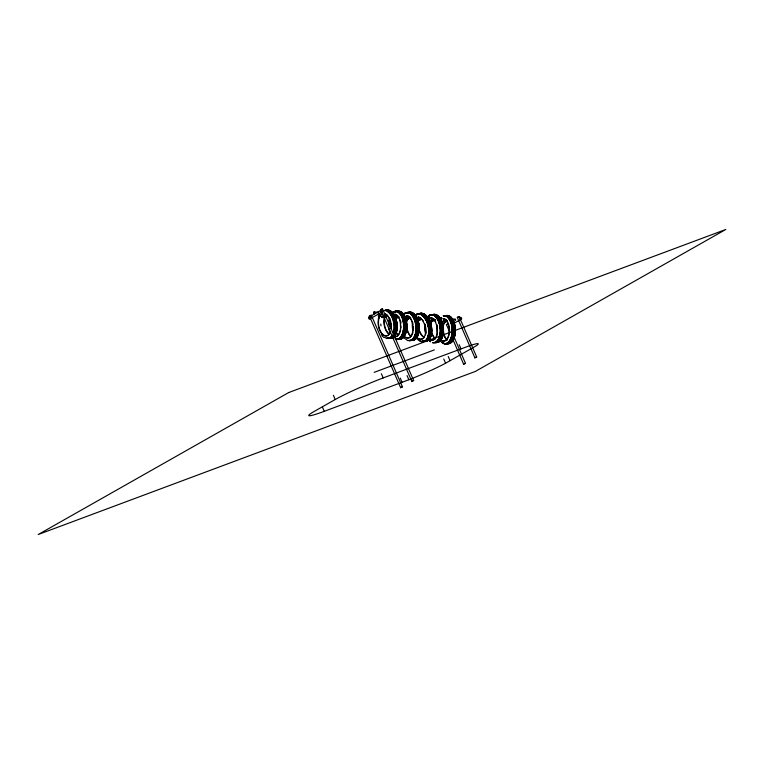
<?xml version="1.0" encoding="UTF-8"?>
<svg xmlns="http://www.w3.org/2000/svg" width="764" height="764" viewBox="0 0 764 764"><rect width="100%" height="100%" fill="white"/><g stroke="black" fill="none" stroke-linecap="round" stroke-linejoin="round"><path stroke-width="1.15" d="M398.932 316.602A8.385 4.508 87.3 0 0 396.822 318.225L396.249 317.967L397.108 315.914M444.763 322.589C445.097 319.085 446.625 321.319 444.763 322.589A8.385 4.508 87.3 0 1 446.883 320.976M385.467 316.735L385.763 314.653L386.25 315.15M441.984 318.397L441.964 319.008M446.357 319.839L446.625 320.326M397.204 316.458L396.822 318.225M404.729 315.112L404.509 314.396A1.136 0.487 -68.6 0 0 404.041 314.673L403.803 315.045M420.143 318.836L419.465 320.297L419.952 317.738M433.073 320.126L432.252 321.463L432.987 319.037M409.447 316.697L409.972 316.831M378.304 316.076L379.479 313.507M428.002 317.356L428.308 316.859A1.136 0.487 -68.6 0 1 428.776 316.582L428.69 318.913M440.637 318.196L441.554 317.49L441.239 319.744M419.617 317.805L419.407 318.053A11.317 6.379 77.6 0 0 418.51 320.106M383.442 316.525A8.385 4.66 80.9 0 0 382.525 317.557L380.31 315.522L379.756 315.818A11.317 6.293 80.9 0 0 380.93 332.655A11.317 6.293 80.9 0 0 390.347 331.614M380.31 315.522L380.09 315.771A11.317 6.293 80.9 0 0 381.274 332.607A11.317 6.293 80.9 0 0 390.69 331.557M408.368 316.888C407.25 320.956 409.838 317.776 408.148 317.136A11.317 6.207 83.8 0 0 406.687 320.861M408.711 316.85L408.492 317.098A11.317 6.207 83.8 0 0 406.868 321.711M432.634 319.075L432.414 319.323A11.317 6.207 83.8 0 0 430.791 323.936M396.755 315.924L396.526 316.172A11.317 6.083 87.3 0 0 395.466 318.254M445.278 320.269L445.059 320.517A11.317 6.083 87.3 0 0 443.273 325.139M445.632 320.25L445.402 320.498A11.317 6.083 87.3 0 0 443.626 325.13M400.613 387.606L369.423 316.019L370.416 315.513L371.294 315.226L402.437 386.842L400.584 387.663L402.437 386.842M411.777 381.293L380.634 309.668L381.628 309.162L382.506 308.876L413.649 380.491L411.777 381.293L413.649 380.491M382.506 308.876L380.73 309.668M449.671 332.063L446.415 324.585L448.267 323.774M474.864 357.733L457.273 317.423L458.505 316.812L459.145 316.621L476.688 356.969L474.836 357.781L476.688 356.969M459.145 316.621L457.369 317.423M465.429 363.368L463.605 364.122L465.477 363.32L454.332 337.678M434.238 319.008L433.751 319.295M429.101 318.941L429.349 316.668M382.449 314.673L381.857 314.72M371.247 315.265L369.518 316.019M368.802 317.203L380.93 310.327M369.805 318.96L381.933 312.094M454.217 323.182L461.37 319.132M335.234 399.515L314.453 411.29A37.732 2.827 -23.5 0 0 324.27 411.318L410.029 379.307A33.349 2.502 -23.5 0 0 444.782 363.674L475.762 346.082A33.912 2.54 -23.5 0 0 468.676 346.054L383.194 377.922A37.732 2.827 -23.5 0 0 335.234 399.515L333.41 395.322M448.134 323.898L446.51 324.585M374.159 372.354L434.353 349.893M417.898 317.108C421.403 319.887 417.641 319.39 418.519 317.031A11.317 6.379 77.6 0 1 420.267 317.795M385.228 316.048L385.791 315.952L384.655 314.558M379.966 315.57L382.525 317.557M385.457 316.802L386.049 317.003A8.385 4.66 80.9 0 1 386.966 315.962M406.801 315.551C409.638 319.237 405.999 317.442 407.078 315.551A11.317 6.207 83.8 0 1 411.529 319.896M432.529 320.183C430.027 318.874 430.915 316.592 432.529 320.183A8.385 4.603 83.8 0 0 430.199 320.746M394.749 314.262C396.936 316.143 395.953 318.225 394.749 314.262L395.37 314.243A11.317 6.083 87.3 0 1 400.785 323.067M443.626 318.578C445.956 321.93 443.435 321.157 443.626 318.578A11.317 6.083 87.3 0 1 449.06 332.798A11.317 6.083 87.3 0 1 441.067 340.238M406.458 315.589L406.734 315.589A11.317 6.207 83.8 0 1 412.98 329.733A11.317 6.207 83.8 0 1 405.121 337.153M430.724 317.767L431.345 317.738A11.317 6.207 83.8 0 1 435.795 322.083M443.273 318.598L443.894 318.588A11.317 6.083 87.3 0 1 448.057 322.962M407.737 340.582L403.755 337.736M374.102 311.884L378.801 312.304M426.942 316.659L429.292 316.869M451.6 318.884L455.124 319.209A1.022 0.516 -84.8 0 1 455.564 320.46M377.521 314.233L382.22 314.663M384.569 314.873L386.918 315.083M395.131 315.828L397.481 316.038M406.878 316.888L409.227 317.098M418.624 317.948L420.964 318.168M431.536 319.123L433.885 319.333M444.457 320.288L446.797 320.498M383.872 337.497L381.857 335.644M381.102 314.367L382.124 314.491L381.895 312.419A1.136 0.506 -70.9 0 0 381.752 312.438M384.378 314.778L385.18 315.866M459.212 344.688L461.036 348.881M453.386 340.61L463.605 364.122M448.248 356.502L450.063 360.694M443.779 359.023L445.603 363.215M407.04 375.563L408.864 379.756M400.279 378.084L402.103 382.277M381.37 373.73L383.194 377.922M322.446 407.126L324.27 411.318M384.072 314.233L384.206 313.622A11.317 6.293 80.9 0 1 390.901 329.083M441.735 322.733A8.385 4.508 87.3 0 1 444.982 321.128M442.108 321.711A8.385 4.508 87.3 0 1 444.4 321.157M447.36 339.942A11.317 6.083 87.3 0 1 443.512 331.901M447.016 339.961A11.317 6.083 87.3 0 1 443.531 333.801M445.622 315.618A14.124 7.583 87.3 0 1 454.637 329.704A14.124 7.583 87.3 0 1 446.462 343.609M437.38 333.152A11.317 6.083 87.3 0 1 437.333 325.416M446.415 315.761A13.953 7.497 87.3 0 1 455.191 327.851A13.953 7.497 87.3 0 1 449.203 343.418M443.846 315.704A14.124 7.583 87.3 0 1 452.842 331.633A14.124 7.583 87.3 0 1 442.738 342.711M445.068 315.647A14.124 7.583 87.3 0 1 454.074 329.733A14.124 7.583 87.3 0 1 445.909 343.628M448.993 335.071A11.317 6.083 87.3 0 1 441.42 340.219M448.392 323.764A11.317 6.083 87.3 0 1 448.936 325.521M449.146 326.448A11.317 6.083 87.3 0 1 449.194 334.183M443.254 315.733A14.124 7.583 87.3 0 1 452.107 333.467A14.124 7.583 87.3 0 1 440.37 340.878M446.224 315.599A14.124 7.583 87.3 0 1 455.229 329.676A14.124 7.583 87.3 0 1 447.064 343.58M445.823 315.79A13.953 7.497 87.3 0 1 454.351 326.085A13.953 7.497 87.3 0 1 450.473 342.52M448.602 343.447A13.953 7.497 87.3 0 1 446.644 343.428M443.865 315.876A13.953 7.497 87.3 0 1 445.823 315.904M447.742 316.859A13.953 7.497 87.3 0 1 452.613 333.391A13.953 7.497 87.3 0 1 444.686 343.513M444.037 315.876A13.953 7.497 87.3 0 1 445.995 315.895M447.914 316.85A13.953 7.497 87.3 0 1 452.785 333.381A13.953 7.497 87.3 0 1 444.868 343.504M443.426 315.723A14.124 7.583 87.3 0 1 452.422 331.652A14.124 7.583 87.3 0 1 442.318 342.73M447.141 316.888A13.953 7.497 87.3 0 1 452.164 329.819A13.953 7.497 87.3 0 1 447.914 342.644M446.052 343.561A13.953 7.497 87.3 0 1 444.094 343.542M447.322 316.879A13.953 7.497 87.3 0 1 452.192 333.41A13.953 7.497 87.3 0 1 444.276 343.533M445.087 315.818A13.953 7.497 87.3 0 1 453.978 329.733A13.953 7.497 87.3 0 1 445.918 343.456M446.396 315.589A14.124 7.583 87.3 0 1 455.401 329.676A14.124 7.583 87.3 0 1 447.236 343.571M446.243 315.771A13.953 7.497 87.3 0 1 454.771 326.066A13.953 7.497 87.3 0 1 450.884 342.501M444.018 315.694A14.124 7.583 87.3 0 1 453.014 331.624A14.124 7.583 87.3 0 1 442.91 342.702M444.581 315.675A14.124 7.583 87.3 0 1 453.587 329.752A14.124 7.583 87.3 0 1 445.422 343.657M444.6 315.847A13.953 7.497 87.3 0 1 453.491 329.752A13.953 7.497 87.3 0 1 445.422 343.485M445.355 322.561A8.385 4.508 87.3 0 1 447.465 320.947M370.282 318.244A1.022 0.831 60.5 0 1 369.136 318.894A1.022 0.831 60.5 0 1 368.659 317.366A1.022 0.831 60.5 0 1 370.053 317.509M405.932 318.569A8.385 4.603 83.8 0 1 408.253 318.005M406.515 318.053A8.385 4.603 83.8 0 1 407.68 318.063M411.328 336.475A11.317 6.207 83.8 0 1 406.868 327.498M419.025 324.662A11.317 6.207 83.8 0 1 419.025 330.44M410.984 336.513A11.317 6.207 83.8 0 1 406.696 328.501M400.689 327.431A13.953 7.65 83.8 0 1 400.556 325.607A14.124 7.745 83.8 0 0 400.708 328.358M404.404 313.727A13.953 7.65 83.8 0 1 408.282 312.829M410.287 313.784A13.953 7.65 83.8 0 1 415.979 326.658A13.953 7.65 83.8 0 1 412.178 339.445M408.597 312.38A14.124 7.745 83.8 0 1 418.223 324.566A14.124 7.745 83.8 0 1 412.684 340.286M409.38 312.466A13.953 7.65 83.8 0 1 411.385 312.486M413.391 313.441A13.953 7.65 83.8 0 1 419.083 329.905A13.953 7.65 83.8 0 1 411.404 340.009M408.043 312.438A14.124 7.745 83.8 0 1 417.669 324.624A14.124 7.745 83.8 0 1 412.13 340.343M412.999 331.968A11.317 6.207 83.8 0 1 405.464 337.115M411.901 320.708A11.317 6.207 83.8 0 1 412.999 324.337M413.286 326.285A11.317 6.207 83.8 0 1 413.286 330.163M400.47 323.478A14.124 7.745 83.8 0 1 400.708 321.147M404.357 313.565A14.124 7.745 83.8 0 1 415.874 324.824A14.124 7.745 83.8 0 1 408.301 340.524M408.769 312.361A14.124 7.745 83.8 0 1 418.395 324.547A14.124 7.745 83.8 0 1 412.856 340.267M409.179 312.314A14.124 7.745 83.8 0 1 419.006 326.333A14.124 7.745 83.8 0 1 411.233 340.2M408.797 312.533A13.953 7.65 83.8 0 1 418.3 324.566A13.953 7.65 83.8 0 1 412.827 340.095M404.949 313.507A14.124 7.745 83.8 0 1 416.456 324.757A14.124 7.745 83.8 0 1 408.893 340.457M406.859 312.743A13.953 7.65 83.8 0 1 408.874 312.762M410.879 313.717A13.953 7.65 83.8 0 1 416.561 326.591A13.953 7.65 83.8 0 1 412.761 339.378M400.661 328.176A11.317 6.207 83.8 0 1 400.661 322.389M407.031 312.724A13.953 7.65 83.8 0 1 409.046 312.743M411.051 313.698A13.953 7.65 83.8 0 1 416.81 328.386A13.953 7.65 83.8 0 1 411.07 340.286M404.528 313.546A14.124 7.745 83.8 0 1 416.046 324.805A14.124 7.745 83.8 0 1 408.473 340.505M404.576 313.708A13.953 7.65 83.8 0 1 408.453 312.81M410.459 313.765A13.953 7.65 83.8 0 1 416.151 326.639A13.953 7.65 83.8 0 1 412.35 339.426M408.072 312.61A13.953 7.65 83.8 0 1 417.574 324.643A13.953 7.65 83.8 0 1 412.102 340.171M409.351 312.295A14.124 7.745 83.8 0 1 419.178 326.314A14.124 7.745 83.8 0 1 411.404 340.181M409.208 312.486A13.953 7.65 83.8 0 1 411.213 312.505M413.219 313.46A13.953 7.65 83.8 0 1 418.911 329.924A13.953 7.65 83.8 0 1 411.233 340.028M405.121 313.488A14.124 7.745 83.8 0 1 416.628 324.738A14.124 7.745 83.8 0 1 409.065 340.438M407.565 312.495A14.124 7.745 83.8 0 1 417.383 326.514A14.124 7.745 83.8 0 1 409.609 340.381M407.584 312.667A13.953 7.65 83.8 0 1 417.087 324.7A13.953 7.65 83.8 0 1 411.624 340.228M407.986 319.285A8.385 4.603 83.8 0 1 410.077 317.662M408.625 312.552A13.953 7.65 83.8 0 1 410.631 312.572M412.636 313.526A13.953 7.65 83.8 0 1 418.395 328.214A13.953 7.65 83.8 0 1 412.656 340.114M408.559 319.218A8.385 4.603 83.8 0 1 410.66 317.604M429.626 320.813A8.385 4.603 83.8 0 1 431.947 320.25M435.595 338.653A11.317 6.207 83.8 0 1 432.071 333.419M431.135 323.898A11.317 6.207 83.8 0 1 432.758 319.285M435.251 338.691A11.317 6.207 83.8 0 1 431.717 333.457M432.863 314.558A14.124 7.745 83.8 0 1 442.69 328.587A14.124 7.745 83.8 0 1 434.917 342.453M435.814 337.879A11.317 6.207 83.8 0 1 429.731 339.302M425.911 333.171A11.317 6.207 83.8 0 1 425.061 327.374M436.798 324.643A11.317 6.207 83.8 0 1 437.428 327.489M437.438 333.266A11.317 6.207 83.8 0 1 436.807 335.807M431.001 317.776A11.317 6.207 83.8 0 1 437.247 331.91A11.317 6.207 83.8 0 1 429.387 339.34M425.567 333.209A11.317 6.207 83.8 0 1 424.927 324.576M433.646 314.653A13.953 7.65 83.8 0 1 435.652 314.673M437.667 315.627A13.953 7.65 83.8 0 1 443.349 332.092A13.953 7.65 83.8 0 1 435.671 342.196M432.309 314.625A14.124 7.745 83.8 0 1 441.936 326.811A14.124 7.745 83.8 0 1 436.397 342.53M430.543 341.737A14.124 7.745 83.8 0 1 428.642 339.884M428.623 315.752A14.124 7.745 83.8 0 1 440.14 327.002A14.124 7.745 83.8 0 1 432.567 342.711M433.035 314.539A14.124 7.745 83.8 0 1 442.862 328.568A14.124 7.745 83.8 0 1 435.088 342.434M433.455 314.501A14.124 7.745 83.8 0 1 443.273 328.52A14.124 7.745 83.8 0 1 435.499 342.387M433.064 314.72A13.953 7.65 83.8 0 1 435.069 314.73M437.075 315.685A13.953 7.65 83.8 0 1 442.767 332.159A13.953 7.65 83.8 0 1 435.088 342.262M429.215 315.685A14.124 7.745 83.8 0 1 440.398 325.13A14.124 7.745 83.8 0 1 435.193 342.664M431.135 314.93A13.953 7.65 83.8 0 1 433.14 314.949M435.146 315.904A13.953 7.65 83.8 0 1 440.838 328.778A13.953 7.65 83.8 0 1 437.037 341.565M431.307 314.911A13.953 7.65 83.8 0 1 433.312 314.93M435.318 315.885A13.953 7.65 83.8 0 1 441.076 330.573A13.953 7.65 83.8 0 1 435.337 342.473M428.795 315.733A14.124 7.745 83.8 0 1 440.312 326.982A14.124 7.745 83.8 0 1 432.749 342.692M430.562 341.575A13.953 7.65 83.8 0 1 429.292 340.448M430.543 314.988A13.953 7.65 83.8 0 1 432.548 315.007M434.563 315.962A13.953 7.65 83.8 0 1 440.245 328.835A13.953 7.65 83.8 0 1 436.445 341.632M430.715 314.969A13.953 7.65 83.8 0 1 432.72 314.988M434.735 315.943A13.953 7.65 83.8 0 1 440.484 330.631A13.953 7.65 83.8 0 1 434.754 342.53M432.338 314.797A13.953 7.65 83.8 0 1 441.84 326.83A13.953 7.65 83.8 0 1 436.368 342.358M433.627 314.481A14.124 7.745 83.8 0 1 443.445 328.501A14.124 7.745 83.8 0 1 435.671 342.368M433.474 314.673A13.953 7.65 83.8 0 1 435.48 314.692M437.486 315.647A13.953 7.65 83.8 0 1 443.177 332.111A13.953 7.65 83.8 0 1 435.499 342.215M432.252 321.463A8.385 4.603 83.8 0 1 435.509 319.858M431.278 314.739A14.124 7.745 83.8 0 1 440.904 326.925A14.124 7.745 83.8 0 1 435.365 342.644M431.832 314.673A14.124 7.745 83.8 0 1 441.449 326.858A14.124 7.745 83.8 0 1 435.91 342.578M431.851 314.844A13.953 7.65 83.8 0 1 441.363 326.887A13.953 7.65 83.8 0 1 435.891 342.406M432.892 314.739A13.953 7.65 83.8 0 1 434.897 314.749M436.903 315.704A13.953 7.65 83.8 0 1 442.595 332.178A13.953 7.65 83.8 0 1 434.917 342.282M432.835 321.405A8.385 4.603 83.8 0 1 434.926 319.791M415.616 315.914A1.136 0.525 -73.8 0 1 415.769 315.895M418.624 319.323A8.385 4.727 77.6 0 1 419.837 319.323M418.07 319.447A8.385 4.727 77.6 0 1 419.274 319.447M424.01 337.115A11.317 6.379 77.6 0 1 419.006 329.227M418.481 321.673A11.317 6.379 77.6 0 1 418.844 320.04M423.676 337.191A11.317 6.379 77.6 0 1 419.283 331.156M417.765 314.472A14.124 7.955 77.6 0 1 430.027 323.745A14.124 7.955 77.6 0 1 425.815 341.107M420.439 313.546A13.953 7.86 77.6 0 1 430.084 321.921A13.953 7.86 77.6 0 1 429.941 338.06M428.394 339.846A13.953 7.86 77.6 0 1 426.522 340.773M417.23 314.587A14.124 7.955 77.6 0 1 429.96 325.645A14.124 7.955 77.6 0 1 423.17 341.221M424.536 336.924A11.317 6.379 77.6 0 1 418.319 338.366M413.076 329.523A11.317 6.379 77.6 0 1 412.646 326.61M422.463 319.877A11.317 6.379 77.6 0 1 423.437 321.31M424.66 323.831A11.317 6.379 77.6 0 1 425.271 325.684M425.51 326.639A11.317 6.379 77.6 0 1 425.94 329.551M425.978 330.506A11.317 6.379 77.6 0 1 425.433 334.871M415.482 314.969A14.124 7.955 77.6 0 1 428.556 327.842A14.124 7.955 77.6 0 1 419.255 340.658M418.538 340.142A14.124 7.955 77.6 0 1 417.154 338.844M417.927 314.434A14.124 7.955 77.6 0 1 430.199 323.707A14.124 7.955 77.6 0 1 425.987 341.069M418.328 314.348A14.124 7.955 77.6 0 1 430.6 323.621A14.124 7.955 77.6 0 1 426.388 340.983M417.994 314.596A13.953 7.86 77.6 0 1 419.866 313.67M421.957 313.679A13.953 7.86 77.6 0 1 430.896 327.307A13.953 7.86 77.6 0 1 425.949 340.897M416.055 314.844A14.124 7.955 77.6 0 1 428.785 325.903A14.124 7.955 77.6 0 1 421.995 341.479M416.113 315.007A13.953 7.86 77.6 0 1 426.942 320.851A13.953 7.86 77.6 0 1 427.496 338.595M424.077 341.307A13.953 7.86 77.6 0 1 421.986 341.307M418.185 317.108A11.317 6.379 77.6 0 1 425.643 331.051A11.317 6.379 77.6 0 1 417.984 338.442M412.741 329.59A11.317 6.379 77.6 0 1 412.608 322.15M416.284 314.969A13.953 7.86 77.6 0 1 427.114 320.813A13.953 7.86 77.6 0 1 427.659 338.567M424.24 341.269A13.953 7.86 77.6 0 1 422.158 341.269M415.654 314.94A14.124 7.955 77.6 0 1 428.384 325.989A14.124 7.955 77.6 0 1 421.594 341.565M425.386 340.515A13.953 7.86 77.6 0 1 419.264 340.496M417.421 314.214A13.953 7.86 77.6 0 1 419.512 314.214M421.661 315.15A13.953 7.86 77.6 0 1 426.923 338.719M417.593 314.176A13.953 7.86 77.6 0 1 419.675 314.176M421.833 315.112A13.953 7.86 77.6 0 1 427.095 338.691M425.548 340.477A13.953 7.86 77.6 0 1 421.585 341.393M419.169 313.832A13.953 7.86 77.6 0 1 429.397 323.907A13.953 7.86 77.6 0 1 427.124 340.133M418.395 314.51A13.953 7.86 77.6 0 1 429.225 320.345A13.953 7.86 77.6 0 1 429.769 338.099M428.232 339.884A13.953 7.86 77.6 0 1 426.35 340.811M418.5 314.31A14.124 7.955 77.6 0 1 430.762 323.583A14.124 7.955 77.6 0 1 426.56 340.945M416.218 314.816A14.124 7.955 77.6 0 1 428.957 325.865A14.124 7.955 77.6 0 1 422.167 341.441M418.662 313.756A14.124 7.955 77.6 0 1 429.826 327.565A14.124 7.955 77.6 0 1 422.702 341.327M418.701 313.928A13.953 7.86 77.6 0 1 429.721 327.565A13.953 7.86 77.6 0 1 422.693 341.155M419.465 320.297A8.385 4.727 77.6 0 1 421.527 318.693M423.934 314.644A13.953 7.86 77.6 0 1 430.925 329.131A13.953 7.86 77.6 0 1 425.777 340.935M420.019 320.173A8.385 4.727 77.6 0 1 420.916 319.142M395.322 316.773A8.385 4.508 87.3 0 1 396.459 316.783M397.414 334.107A11.317 6.083 87.3 0 1 396.229 332.006M395.819 318.235A11.317 6.083 87.3 0 1 396.879 316.162M406.849 323.764A11.317 6.083 87.3 0 1 406.935 326.715M398.493 335.616A11.317 6.083 87.3 0 1 396.249 332.779M395.217 312.218A14.124 7.583 87.3 0 1 405.99 323.525A14.124 7.583 87.3 0 1 397.939 339.264M390.289 332.283A11.317 6.083 87.3 0 1 389.038 327.832M388.828 323.907A11.317 6.083 87.3 0 1 389.879 318.512M400.67 329.838A11.317 6.083 87.3 0 1 400.231 331.586M399.944 332.388A11.317 6.083 87.3 0 1 394.453 336.657M389.936 332.302A11.317 6.083 87.3 0 1 388.695 327.851M388.484 323.926A11.317 6.083 87.3 0 1 389.525 318.531M395.017 314.262A11.317 6.083 87.3 0 1 400.642 327.011A11.317 6.083 87.3 0 1 394.1 336.676M399.849 311.445A13.953 7.497 87.3 0 1 406.773 327.145A13.953 7.497 87.3 0 1 398.712 339.054M394.654 312.237A14.124 7.583 87.3 0 1 405.426 323.554A14.124 7.583 87.3 0 1 397.385 339.292M393.622 338.404A14.124 7.583 87.3 0 1 392.409 337.249M392.839 312.323A14.124 7.583 87.3 0 1 403.612 323.63A14.124 7.583 87.3 0 1 395.561 339.378M395.389 312.209A14.124 7.583 87.3 0 1 406.161 323.516A14.124 7.583 87.3 0 1 398.111 339.254M397.872 311.244A14.124 7.583 87.3 0 1 406.878 325.33A14.124 7.583 87.3 0 1 398.712 339.226M399.247 311.464A13.953 7.497 87.3 0 1 406.181 327.173A13.953 7.497 87.3 0 1 398.12 339.082M393.431 312.295A14.124 7.583 87.3 0 1 404.204 323.611A14.124 7.583 87.3 0 1 396.153 339.35M389.268 326.199A13.953 7.497 87.3 0 1 389.22 324.366M395.332 311.54A13.953 7.497 87.3 0 1 397.29 311.559M399.209 312.524A13.953 7.497 87.3 0 1 404.08 329.055A13.953 7.497 87.3 0 1 396.163 339.178M389.449 326.19A13.953 7.497 87.3 0 1 389.411 323.458M395.513 311.531A13.953 7.497 87.3 0 1 397.471 311.55M399.391 312.514A13.953 7.497 87.3 0 1 404.261 329.045A13.953 7.497 87.3 0 1 396.344 339.168M393.794 338.395A14.124 7.583 87.3 0 1 392.581 337.239M393.011 312.314A14.124 7.583 87.3 0 1 403.784 323.63A14.124 7.583 87.3 0 1 395.742 339.369M394.74 311.569A13.953 7.497 87.3 0 1 396.697 311.588M398.617 312.552A13.953 7.497 87.3 0 1 403.488 329.083A13.953 7.497 87.3 0 1 395.571 339.206M394.921 311.559A13.953 7.497 87.3 0 1 396.879 311.578M398.798 312.543A13.953 7.497 87.3 0 1 403.812 325.464A13.953 7.497 87.3 0 1 399.562 338.29M397.7 339.216A13.953 7.497 87.3 0 1 395.742 339.197M396.564 311.483A13.953 7.497 87.3 0 1 405.455 325.388A13.953 7.497 87.3 0 1 397.385 339.12M393.603 312.285A14.124 7.583 87.3 0 1 404.376 323.602A14.124 7.583 87.3 0 1 396.335 339.34M394.167 312.266A14.124 7.583 87.3 0 1 404.939 323.573A14.124 7.583 87.3 0 1 396.888 339.312M396.067 311.502A13.953 7.497 87.3 0 1 404.968 325.416A13.953 7.497 87.3 0 1 396.898 339.14M396.239 318.244A8.385 4.508 87.3 0 1 398.35 316.63M399.075 311.473A13.953 7.497 87.3 0 1 405.999 327.183A13.953 7.497 87.3 0 1 397.948 339.092M454.551 320.259A1.022 0.516 -84.8 0 1 455.191 319.209M381.962 317.652A8.385 4.66 80.9 0 1 384.044 316.038M389.382 334.126A11.317 6.293 80.9 0 1 384.703 317.709M389.048 334.183A11.317 6.293 80.9 0 1 384.588 316.964M385.896 310.251A14.124 7.85 80.9 0 1 395.169 318.827A14.124 7.85 80.9 0 1 394.444 335.272M392.839 337.086A14.124 7.85 80.9 0 1 390.948 338.022M384.55 313.574A11.317 6.293 80.9 0 1 389.993 319.553M390.328 320.431A11.317 6.293 80.9 0 1 390.853 322.303M391.053 323.267A11.317 6.293 80.9 0 1 391.34 328.109M386.679 310.299A13.953 7.755 80.9 0 1 396.191 319.906A13.953 7.755 80.9 0 1 394.1 336.303M391.665 337.736A13.953 7.755 80.9 0 1 389.621 337.717M385.352 310.337A14.124 7.85 80.9 0 1 394.625 318.913A14.124 7.85 80.9 0 1 393.89 335.358M392.295 337.172A14.124 7.85 80.9 0 1 388.332 338.099M392.295 335.616A14.124 7.85 80.9 0 1 384.636 337.392M382.64 335.558A14.124 7.85 80.9 0 1 381.446 333.897M378.381 319.075A14.124 7.85 80.9 0 1 378.782 316.907M383.757 310.585A14.124 7.85 80.9 0 1 392.39 317.518A14.124 7.85 80.9 0 1 393.479 333.037M386.068 310.222A14.124 7.85 80.9 0 1 395.341 318.798A14.124 7.85 80.9 0 1 394.606 335.243M393.011 337.067A14.124 7.85 80.9 0 1 391.12 337.994M386.479 310.155A14.124 7.85 80.9 0 1 396.105 319.877A14.124 7.85 80.9 0 1 393.995 336.485M393.422 337A14.124 7.85 80.9 0 1 391.521 337.927M381.026 325.865A13.953 7.755 80.9 0 1 380.768 324.06M386.097 310.394A13.953 7.755 80.9 0 1 388.141 310.404M390.213 311.349A13.953 7.755 80.9 0 1 394.539 335.109M384.158 310.528A14.124 7.85 80.9 0 1 393.231 318.54A14.124 7.85 80.9 0 1 393.145 334.766M392.706 335.549A14.124 7.85 80.9 0 1 387.138 338.29M388.484 311.626A13.953 7.755 80.9 0 1 393.24 334.613M389.344 338.099A13.953 7.755 80.9 0 1 387.31 338.089M387.73 311.75A13.953 7.755 80.9 0 1 393.221 332.961M392.047 335.501A13.953 7.755 80.9 0 1 390.471 337.296M388.599 338.223A13.953 7.755 80.9 0 1 386.555 338.204M385.381 310.509A13.953 7.755 80.9 0 1 394.539 318.98A13.953 7.755 80.9 0 1 393.823 335.224M392.247 337.019A13.953 7.755 80.9 0 1 390.366 337.936M386.651 310.127A14.124 7.85 80.9 0 1 396.44 320.441A14.124 7.85 80.9 0 1 393.594 336.972M391.693 337.908A14.124 7.85 80.9 0 1 389.63 337.889M386.508 310.327A13.953 7.755 80.9 0 1 388.551 310.337M390.624 311.282A13.953 7.755 80.9 0 1 396.755 323.487A13.953 7.755 80.9 0 1 393.928 336.332M384.875 310.413A14.124 7.85 80.9 0 1 394.148 318.989A14.124 7.85 80.9 0 1 393.422 335.434M392.925 336.131A14.124 7.85 80.9 0 1 387.854 338.175M386.947 310.595A13.953 7.755 80.9 0 1 394.577 320.765A13.953 7.755 80.9 0 1 393.345 335.3M391.77 337.096A13.953 7.755 80.9 0 1 389.898 338.013M385.476 317.089A8.385 4.66 80.9 0 1 387.558 315.475M385.935 310.423A13.953 7.755 80.9 0 1 387.969 310.432M390.051 311.378A13.953 7.755 80.9 0 1 396.249 324.184A13.953 7.755 80.9 0 1 392.791 336.934M288.687 392.553L38.2 534.533L475.313 371.447L725.8 229.467L288.687 392.553M459.89 318.091A1.022 0.831 60.5 0 0 461.179 319.237A1.022 0.831 60.5 0 0 461.246 317.585A1.022 0.831 60.5 0 0 459.89 318.091M380.453 311.053A1.022 0.831 60.5 0 0 381.742 312.199A1.022 0.831 60.5 0 0 381.809 310.547A1.022 0.831 60.5 0 0 380.453 311.053M374.379 313.593A1.022 0.516 -84.8 0 0 374.236 311.903A1.022 0.516 -84.8 0 0 373.539 313.192A1.022 0.516 -84.8 0 0 374.379 313.593"/></g></svg>
